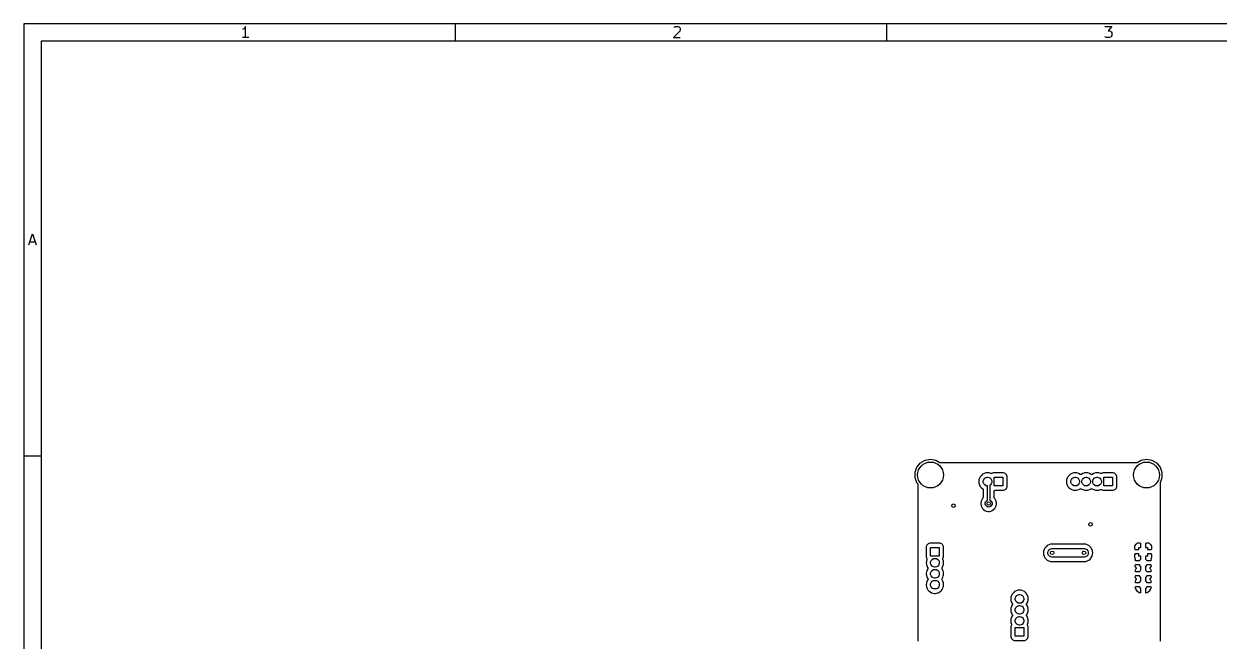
# Model space of a CAD drawing. Extents: x 10 to 287, y -200 to -10.
# Drawn here: x 10 to 148.5, y -81.5 to -10 of the extents above; entities that cross this region are included whole.
import ezdxf

# ---------------------------------------------------------------- set-up
doc = ezdxf.new("R2010")
doc.units = 0
doc.header["$MEASUREMENT"] = 0
doc.layers.add('BLACK', color=7, linetype='CONTINUOUS')

msp = doc.modelspace()

# ---------------------------------------------------------------- linework, layer by layer
at = {"layer": 'BLACK', "linetype": 'CONTINUOUS'}
for p, q in [((10, -10), (10, -200.007)), ((287.002, -10), (10, -10)), ((35.4464, -10.5976), (35.3226, -10.6595)), ((35.5702, -10.4738), (35.4464, -10.5976)), ((35.694, -10.2881), (35.5702, -10.4738)), ((35.694, -11.5881), (35.694, -10.2881)), ((60, -12), (60, -10)), ((86.0036, -10.8452), (85.2607, -11.5881)), ((85.3226, -10.4119), (85.3845, -10.35)), ((85.3845, -10.35), (85.5083, -10.2881)), ((85.5083, -10.2881), (85.8179, -10.2881)), ((85.8179, -10.2881), (85.9417, -10.35)), ((85.9417, -10.35), (86.0036, -10.4119)), ((86.0036, -10.4119), (86.0655, -10.5357)), ((86.0655, -10.6595), (86.0036, -10.8452)), ((86.0655, -10.5357), (86.0655, -10.6595)), ((110, -12), (110, -10)), ((135.261, -10.2881), (136.065, -10.2881)), ((136.065, -10.2881), (135.632, -10.7833)), ((135.632, -10.7833), (135.818, -10.7833)), ((135.818, -10.7833), (135.942, -10.8452)), ((135.942, -10.8452), (136.004, -10.9071)), ((136.004, -10.9071), (136.065, -11.031)), ((136.065, -11.031), (136.065, -11.3405)), ((12, -12), (12, -198.007)), ((285.002, -12), (12, -12)), ((36.0655, -11.5881), (35.3226, -11.5881)), ((85.2607, -11.5881), (86.0655, -11.5881)), ((135.323, -11.5262), (135.261, -11.4643)), ((135.446, -11.5881), (135.323, -11.5262)), ((135.818, -11.5881), (135.446, -11.5881)), ((135.942, -11.5262), (135.818, -11.5881)), ((136.004, -11.4643), (135.942, -11.5262)), ((136.065, -11.3405), (136.004, -11.4643)), ((10.5667, -35.5881), (11, -34.2881)), ((11, -34.2881), (11.4333, -35.5881)), ((10.6905, -35.2167), (11.3095, -35.2167)), ((10, -60), (12, -60)), ((113.479, -61.3161), (113.887, -60.8298)), ((113.887, -60.8298), (114.437, -60.5125)), ((114.437, -60.5125), (115.062, -60.4022)), ((115.062, -60.4022), (115.687, -60.5125)), ((115.687, -60.5125), (116.152, -60.781)), ((116.152, -60.781), (138.991, -60.781)), ((138.991, -60.781), (139.456, -60.5125)), ((139.456, -60.5125), (140.081, -60.4022)), ((140.081, -60.4022), (140.706, -60.5125)), ((140.706, -60.5125), (141.256, -60.8298)), ((141.256, -60.8298), (141.664, -61.3161)), ((113.262, -61.9126), (113.479, -61.3161)), ((113.262, -62.5474), (113.262, -61.9126)), ((120.95, -62.2758), (120.824, -62.4293)), ((121.103, -62.1498), (120.95, -62.2758)), ((121.278, -62.0562), (121.103, -62.1498)), ((121.468, -61.9986), (121.278, -62.0562)), ((121.616, -61.984), (121.468, -61.9986)), ((121.716, -61.984), (121.616, -61.984)), ((121.864, -61.9986), (121.716, -61.984)), ((122.054, -62.0562), (121.864, -61.9986)), ((122.054, -62.0563), (122.054, -62.0562)), ((122.071, -62.0619), (122.054, -62.0563)), ((122.087, -62.0686), (122.071, -62.0619)), ((122.092, -62.0687), (122.087, -62.0686)), ((122.096, -62.07), (122.092, -62.0687)), ((122.114, -62.0694), (122.096, -62.07)), ((122.132, -62.07), (122.114, -62.0694)), ((122.136, -62.0687), (122.132, -62.07)), ((122.14, -62.0686), (122.136, -62.0687)), ((122.156, -62.0619), (122.14, -62.0686)), ((122.173, -62.0563), (122.156, -62.0619)), ((122.241, -62.0204), (122.173, -62.0563)), ((122.336, -61.9914), (122.241, -62.0204)), ((122.442, -61.9809), (122.336, -61.9914)), ((123.43, -61.9809), (122.442, -61.9809)), ((123.536, -61.9913), (123.43, -61.9809)), ((123.631, -62.0204), (123.536, -61.9913)), ((123.72, -62.0676), (123.631, -62.0204)), ((123.797, -62.1311), (123.72, -62.0676)), ((123.86, -62.2084), (123.797, -62.1311)), ((123.908, -62.2967), (123.86, -62.2084)), ((123.937, -62.3924), (123.908, -62.2967)), ((131.11, -62.2758), (130.984, -62.4293)), ((131.263, -62.1498), (131.11, -62.2758)), ((131.438, -62.0562), (131.263, -62.1498)), ((131.628, -61.9986), (131.438, -62.0562)), ((131.776, -61.984), (131.628, -61.9986)), ((131.876, -61.984), (131.776, -61.984)), ((132.024, -61.9986), (131.876, -61.984)), ((132.214, -62.0562), (132.024, -61.9986)), ((132.4, -62.1557), (132.214, -62.0562)), ((132.407, -62.1579), (132.4, -62.1557)), ((132.416, -62.1637), (132.407, -62.1579)), ((132.418, -62.164), (132.416, -62.1637)), ((132.419, -62.1647), (132.418, -62.164)), ((132.434, -62.1672), (132.419, -62.1647)), ((132.436, -62.168), (132.434, -62.1672)), ((132.437, -62.168), (132.436, -62.168)), ((132.442, -62.1694), (132.437, -62.168)), ((132.446, -62.1693), (132.442, -62.1694)), ((132.46, -62.1718), (132.446, -62.1693)), ((132.461, -62.1716), (132.46, -62.1718)), ((132.462, -62.1718), (132.461, -62.1716)), ((132.476, -62.1693), (132.462, -62.1718)), ((132.48, -62.1694), (132.476, -62.1693)), ((132.485, -62.168), (132.48, -62.1694)), ((132.486, -62.168), (132.485, -62.168)), ((132.488, -62.1672), (132.486, -62.168)), ((132.503, -62.1647), (132.488, -62.1672)), ((132.504, -62.164), (132.503, -62.1647)), ((132.506, -62.1637), (132.504, -62.164)), ((132.515, -62.1579), (132.506, -62.1637)), ((132.522, -62.1557), (132.515, -62.1579)), ((132.708, -62.0562), (132.522, -62.1557)), ((132.898, -61.9986), (132.708, -62.0562)), ((133.046, -61.984), (132.898, -61.9986)), ((133.146, -61.984), (133.046, -61.984)), ((133.294, -61.9986), (133.146, -61.984)), ((133.484, -62.0562), (133.294, -61.9986)), ((133.67, -62.1557), (133.484, -62.0562)), ((133.677, -62.1579), (133.67, -62.1557)), ((133.686, -62.1637), (133.677, -62.1579)), ((133.688, -62.164), (133.686, -62.1637)), ((133.689, -62.1647), (133.688, -62.164)), ((133.704, -62.1672), (133.689, -62.1647)), ((133.706, -62.168), (133.704, -62.1672)), ((133.707, -62.168), (133.706, -62.168)), ((133.712, -62.1694), (133.707, -62.168)), ((133.716, -62.1693), (133.712, -62.1694)), ((133.73, -62.1718), (133.716, -62.1693)), ((133.731, -62.1716), (133.73, -62.1718)), ((133.732, -62.1718), (133.731, -62.1716)), ((133.746, -62.1693), (133.732, -62.1718)), ((133.75, -62.1694), (133.746, -62.1693)), ((133.755, -62.168), (133.75, -62.1694)), ((133.756, -62.168), (133.755, -62.168)), ((133.758, -62.1672), (133.756, -62.168)), ((133.773, -62.1647), (133.758, -62.1672)), ((133.774, -62.164), (133.773, -62.1647)), ((133.776, -62.1637), (133.774, -62.164)), ((133.785, -62.1579), (133.776, -62.1637)), ((133.792, -62.1557), (133.785, -62.1579)), ((133.978, -62.0562), (133.792, -62.1557)), ((134.168, -61.9986), (133.978, -62.0562)), ((134.316, -61.984), (134.168, -61.9986)), ((134.416, -61.984), (134.316, -61.984)), ((134.564, -61.9986), (134.416, -61.984)), ((134.754, -62.0562), (134.564, -61.9986)), ((134.754, -62.0563), (134.754, -62.0562)), ((134.771, -62.0619), (134.754, -62.0563)), ((134.787, -62.0686), (134.771, -62.0619)), ((134.792, -62.0687), (134.787, -62.0686)), ((134.796, -62.07), (134.792, -62.0687)), ((134.814, -62.0694), (134.796, -62.07)), ((134.832, -62.07), (134.814, -62.0694)), ((134.836, -62.0687), (134.832, -62.07)), ((134.84, -62.0686), (134.836, -62.0687)), ((134.856, -62.0619), (134.84, -62.0686)), ((134.873, -62.0563), (134.856, -62.0619)), ((134.941, -62.0204), (134.873, -62.0563)), ((135.036, -61.9914), (134.941, -62.0204)), ((135.142, -61.9809), (135.036, -61.9914)), ((136.13, -61.9809), (135.142, -61.9809)), ((136.236, -61.9913), (136.13, -61.9809)), ((136.331, -62.0204), (136.236, -61.9913)), ((136.42, -62.0676), (136.331, -62.0204)), ((136.497, -62.1311), (136.42, -62.0676)), ((136.56, -62.2084), (136.497, -62.1311)), ((136.608, -62.2967), (136.56, -62.2084)), ((136.637, -62.3924), (136.608, -62.2967)), ((141.664, -61.3161), (141.881, -61.9126)), ((141.881, -61.9126), (141.881, -62.5474)), ((113.479, -63.1439), (113.262, -62.5474)), ((113.613, -63.3035), (113.479, -63.1439)), ((113.613, -81.4148), (113.613, -63.3035)), ((120.673, -62.7944), (120.653, -62.992)), ((120.653, -62.992), (120.673, -63.1896)), ((120.73, -62.6044), (120.673, -62.7944)), ((120.673, -63.1896), (120.73, -63.3796)), ((120.824, -62.4293), (120.73, -62.6044)), ((120.73, -63.3796), (120.824, -63.5547)), ((120.824, -63.5547), (120.95, -63.7082)), ((120.95, -63.7082), (121.113, -63.8421)), ((121.166, -62.9038), (121.226, -62.7381)), ((121.166, -63.0802), (121.166, -62.9038)), ((121.226, -63.2459), (121.166, -63.0802)), ((121.226, -62.7381), (121.34, -62.6031)), ((121.34, -63.3809), (121.226, -63.2459)), ((121.34, -62.6031), (121.492, -62.5149)), ((121.492, -63.4691), (121.34, -63.3809)), ((121.492, -62.5149), (121.622, -62.492)), ((121.622, -63.492), (121.492, -63.4691)), ((121.622, -62.492), (121.71, -62.492)), ((121.668, -63.492), (121.622, -63.492)), ((121.668, -65.1479), (121.668, -63.492)), ((121.71, -62.492), (121.84, -62.5149)), ((121.84, -62.5149), (121.992, -62.6031)), ((121.992, -63.3809), (121.918, -63.4239)), ((121.918, -63.4239), (121.918, -65.1479)), ((121.992, -62.6031), (122.106, -62.7381)), ((122.106, -63.2459), (121.992, -63.3809)), ((122.106, -62.7381), (122.166, -62.9038)), ((122.166, -63.0802), (122.106, -63.2459)), ((122.166, -62.9038), (122.166, -63.0802)), ((122.436, -63.492), (122.436, -62.492)), ((122.436, -62.492), (123.436, -62.492)), ((123.436, -63.492), (122.436, -63.492)), ((123.436, -62.492), (123.436, -63.492)), ((123.86, -63.7756), (123.908, -63.6873)), ((123.908, -63.6873), (123.937, -63.5916)), ((123.947, -62.4982), (123.937, -62.3924)), ((123.937, -63.5916), (123.947, -63.4858)), ((123.947, -63.4858), (123.947, -62.4982)), ((130.833, -62.7944), (130.813, -62.992)), ((130.813, -62.992), (130.833, -63.1896)), ((130.89, -62.6044), (130.833, -62.7944)), ((130.833, -63.1896), (130.89, -63.3796)), ((130.984, -62.4293), (130.89, -62.6044)), ((130.89, -63.3796), (130.984, -63.5547)), ((130.984, -63.5547), (131.11, -63.7082)), ((131.11, -63.7082), (131.263, -63.8342)), ((131.326, -62.9038), (131.386, -62.7381)), ((131.326, -63.0802), (131.326, -62.9038)), ((131.386, -63.2459), (131.326, -63.0802)), ((131.386, -62.7381), (131.5, -62.6031)), ((131.5, -63.3809), (131.386, -63.2459)), ((131.5, -62.6031), (131.652, -62.5149)), ((131.652, -63.4691), (131.5, -63.3809)), ((131.652, -62.5149), (131.782, -62.492)), ((131.782, -63.492), (131.652, -63.4691)), ((131.782, -62.492), (131.87, -62.492)), ((131.87, -63.492), (131.782, -63.492)), ((131.87, -62.492), (132, -62.5149)), ((132, -63.4691), (131.87, -63.492)), ((132, -62.5149), (132.152, -62.6031)), ((132.152, -63.3809), (132, -63.4691)), ((132.152, -62.6031), (132.266, -62.7381)), ((132.266, -63.2459), (132.152, -63.3809)), ((132.266, -62.7381), (132.326, -62.9038)), ((132.326, -63.0802), (132.266, -63.2459)), ((132.326, -62.9038), (132.326, -63.0802)), ((132.596, -62.9038), (132.656, -62.7381)), ((132.596, -63.0802), (132.596, -62.9038)), ((132.656, -63.2459), (132.596, -63.0802)), ((132.656, -62.7381), (132.77, -62.6031)), ((132.77, -63.3809), (132.656, -63.2459)), ((132.77, -62.6031), (132.922, -62.5149)), ((132.922, -63.4691), (132.77, -63.3809)), ((132.922, -62.5149), (133.052, -62.492)), ((133.052, -63.492), (132.922, -63.4691)), ((133.052, -62.492), (133.14, -62.492)), ((133.14, -63.492), (133.052, -63.492)), ((133.14, -62.492), (133.27, -62.5149)), ((133.27, -63.4691), (133.14, -63.492)), ((133.27, -62.5149), (133.422, -62.6031)), ((133.422, -63.3809), (133.27, -63.4691)), ((133.422, -62.6031), (133.536, -62.7381)), ((133.536, -63.2459), (133.422, -63.3809)), ((133.536, -62.7381), (133.596, -62.9038)), ((133.596, -63.0802), (133.536, -63.2459)), ((133.596, -62.9038), (133.596, -63.0802)), ((133.866, -62.9038), (133.926, -62.7381)), ((133.866, -63.0802), (133.866, -62.9038)), ((133.926, -63.2459), (133.866, -63.0802)), ((133.926, -62.7381), (134.04, -62.6031)), ((134.04, -63.3809), (133.926, -63.2459)), ((134.04, -62.6031), (134.192, -62.5149)), ((134.192, -63.4691), (134.04, -63.3809)), ((134.192, -62.5149), (134.322, -62.492)), ((134.322, -63.492), (134.192, -63.4691)), ((134.322, -62.492), (134.41, -62.492)), ((134.41, -63.492), (134.322, -63.492)), ((134.41, -62.492), (134.54, -62.5149)), ((134.54, -63.4691), (134.41, -63.492)), ((134.54, -62.5149), (134.692, -62.6031)), ((134.692, -63.3809), (134.54, -63.4691)), ((134.692, -62.6031), (134.806, -62.7381)), ((134.806, -63.2459), (134.692, -63.3809)), ((134.806, -62.7381), (134.866, -62.9038)), ((134.866, -63.0802), (134.806, -63.2459)), ((134.866, -62.9038), (134.866, -63.0802)), ((135.136, -63.492), (135.136, -62.492)), ((135.136, -62.492), (136.136, -62.492)), ((136.136, -63.492), (135.136, -63.492)), ((136.136, -62.492), (136.136, -63.492)), ((136.56, -63.7756), (136.608, -63.6873)), ((136.608, -63.6873), (136.637, -63.5916)), ((136.647, -62.4982), (136.637, -62.3924)), ((136.637, -63.5916), (136.647, -63.4858)), ((136.647, -63.4858), (136.647, -62.4982)), ((141.657, -63.1521), (141.656, -81.4768)), ((141.664, -63.1439), (141.657, -63.1521)), ((141.881, -62.5474), (141.664, -63.1439)), ((121.088, -64.9532), (120.988, -65.1019)), ((121.123, -64.9181), (121.088, -64.9532)), ((121.113, -63.8421), (121.119, -63.849)), ((121.119, -63.849), (121.128, -63.8558)), ((121.126, -64.9135), (121.123, -64.9181)), ((121.13, -64.9099), (121.126, -64.9135)), ((121.128, -63.8558), (121.129, -63.8576)), ((121.129, -63.8576), (121.13, -63.859)), ((121.13, -63.859), (121.136, -63.8692)), ((121.139, -64.8955), (121.13, -64.9099)), ((121.136, -63.8692), (121.142, -63.8756)), ((121.148, -64.882), (121.139, -64.8955)), ((121.142, -63.8756), (121.144, -63.883)), ((121.144, -63.883), (121.151, -63.8932)), ((121.15, -64.8766), (121.148, -64.882)), ((121.152, -64.8717), (121.15, -64.8766)), ((121.151, -63.8932), (121.151, -63.8953)), ((121.151, -63.8953), (121.152, -63.8972)), ((121.152, -63.8972), (121.155, -63.9099)), ((121.155, -64.8554), (121.152, -64.8717)), ((121.155, -63.9099), (121.157, -63.9169)), ((121.16, -64.8394), (121.155, -64.8554)), ((121.157, -63.9169), (121.157, -63.9238)), ((121.157, -63.9238), (121.16, -63.9364)), ((121.16, -64.8283), (121.159, -64.8338)), ((121.159, -64.8338), (121.16, -64.8394)), ((121.16, -63.9364), (121.16, -63.9385)), ((121.16, -63.9385), (121.16, -63.9406)), ((121.16, -63.9406), (121.16, -64.8283)), ((122.426, -64.1301), (122.428, -64.1191)), ((122.426, -64.8283), (122.426, -64.1301)), ((122.427, -64.8338), (122.426, -64.8283)), ((122.426, -64.8394), (122.427, -64.8338)), ((122.431, -64.8554), (122.426, -64.8394)), ((122.428, -64.108), (122.432, -64.0976)), ((122.428, -64.1191), (122.428, -64.108)), ((122.434, -64.8717), (122.431, -64.8554)), ((122.432, -64.0976), (122.434, -64.0866)), ((122.434, -64.0866), (122.439, -64.077)), ((122.436, -64.8766), (122.434, -64.8717)), ((122.438, -64.882), (122.436, -64.8766)), ((122.447, -64.8956), (122.438, -64.882)), ((122.439, -64.077), (122.443, -64.0666)), ((122.443, -64.0666), (122.45, -64.0581)), ((122.456, -64.9099), (122.447, -64.8956)), ((122.45, -64.0581), (122.456, -64.0484)), ((122.456, -64.0484), (122.464, -64.0413)), ((122.46, -64.9135), (122.456, -64.9099)), ((122.463, -64.9181), (122.46, -64.9135)), ((122.498, -64.9532), (122.463, -64.9181)), ((122.464, -64.0413), (122.471, -64.0328)), ((122.471, -64.0328), (122.481, -64.0272)), ((122.481, -64.0272), (122.489, -64.0201)), ((122.489, -64.0201), (122.5, -64.0163)), ((122.598, -65.1019), (122.498, -64.9532)), ((122.5, -64.0163), (122.51, -64.0107)), ((122.51, -64.0107), (122.521, -64.0088)), ((122.521, -64.0088), (122.531, -64.005)), ((122.531, -64.005), (122.542, -64.005)), ((122.542, -64.005), (122.553, -64.0031)), ((122.553, -64.0031), (123.43, -64.0031)), ((123.43, -64.0031), (123.536, -63.9926)), ((123.536, -63.9926), (123.631, -63.9636)), ((123.631, -63.9636), (123.72, -63.9164)), ((123.72, -63.9164), (123.797, -63.8529)), ((123.797, -63.8529), (123.86, -63.7756)), ((131.263, -63.8342), (131.438, -63.9278)), ((131.438, -63.9278), (131.628, -63.9854)), ((131.628, -63.9854), (131.776, -64)), ((131.776, -64), (131.876, -64)), ((131.876, -64), (132.024, -63.9854)), ((132.024, -63.9854), (132.214, -63.9278)), ((132.214, -63.9278), (132.4, -63.8283)), ((132.4, -63.8283), (132.407, -63.8261)), ((132.407, -63.8261), (132.416, -63.8203)), ((132.416, -63.8203), (132.418, -63.82)), ((132.418, -63.82), (132.419, -63.8193)), ((132.419, -63.8193), (132.434, -63.8168)), ((132.434, -63.8168), (132.436, -63.816)), ((132.436, -63.816), (132.437, -63.816)), ((132.437, -63.816), (132.442, -63.8146)), ((132.442, -63.8146), (132.446, -63.8147)), ((132.446, -63.8147), (132.46, -63.8122)), ((132.46, -63.8122), (132.461, -63.8124)), ((132.461, -63.8124), (132.462, -63.8122)), ((132.462, -63.8122), (132.476, -63.8147)), ((132.476, -63.8147), (132.48, -63.8146)), ((132.48, -63.8146), (132.485, -63.816)), ((132.485, -63.816), (132.486, -63.816)), ((132.486, -63.816), (132.488, -63.8168)), ((132.488, -63.8168), (132.503, -63.8193)), ((132.503, -63.8193), (132.504, -63.82)), ((132.504, -63.82), (132.506, -63.8203)), ((132.506, -63.8203), (132.515, -63.8261)), ((132.515, -63.8261), (132.522, -63.8283)), ((132.522, -63.8283), (132.708, -63.9278)), ((132.708, -63.9278), (132.898, -63.9854)), ((132.898, -63.9854), (133.046, -64)), ((133.046, -64), (133.146, -64)), ((133.146, -64), (133.294, -63.9854)), ((133.294, -63.9854), (133.484, -63.9278)), ((133.484, -63.9278), (133.67, -63.8283)), ((133.67, -63.8283), (133.677, -63.8261)), ((133.677, -63.8261), (133.686, -63.8203)), ((133.686, -63.8203), (133.688, -63.82)), ((133.688, -63.82), (133.689, -63.8193)), ((133.689, -63.8193), (133.704, -63.8168)), ((133.704, -63.8168), (133.706, -63.816)), ((133.706, -63.816), (133.707, -63.816)), ((133.707, -63.816), (133.712, -63.8146)), ((133.712, -63.8146), (133.716, -63.8147)), ((133.716, -63.8147), (133.73, -63.8122)), ((133.73, -63.8122), (133.731, -63.8124)), ((133.731, -63.8124), (133.732, -63.8122)), ((133.732, -63.8122), (133.746, -63.8147)), ((133.746, -63.8147), (133.75, -63.8146)), ((133.75, -63.8146), (133.755, -63.816)), ((133.755, -63.816), (133.756, -63.816)), ((133.756, -63.816), (133.758, -63.8168)), ((133.758, -63.8168), (133.773, -63.8193)), ((133.773, -63.8193), (133.774, -63.82)), ((133.774, -63.82), (133.776, -63.8203)), ((133.776, -63.8203), (133.785, -63.8261)), ((133.785, -63.8261), (133.792, -63.8283)), ((133.792, -63.8283), (133.978, -63.9278)), ((133.978, -63.9278), (134.168, -63.9854)), ((134.168, -63.9854), (134.316, -64)), ((134.316, -64), (134.416, -64)), ((134.416, -64), (134.564, -63.9854)), ((134.564, -63.9854), (134.754, -63.9278)), ((134.754, -63.9277), (134.771, -63.9221)), ((134.754, -63.9278), (134.754, -63.9277)), ((134.771, -63.9221), (134.787, -63.9154)), ((134.787, -63.9154), (134.792, -63.9153)), ((134.792, -63.9153), (134.796, -63.914)), ((134.796, -63.914), (134.814, -63.9146)), ((134.814, -63.9146), (134.832, -63.914)), ((134.832, -63.914), (134.836, -63.9153)), ((134.836, -63.9153), (134.84, -63.9154)), ((134.84, -63.9154), (134.856, -63.9221)), ((134.856, -63.9221), (134.873, -63.9277)), ((134.873, -63.9277), (134.941, -63.9636)), ((134.941, -63.9636), (135.036, -63.9926)), ((135.036, -63.9926), (135.142, -64.0031)), ((135.142, -64.0031), (136.13, -64.0031)), ((136.13, -64.0031), (136.236, -63.9926)), ((136.236, -63.9926), (136.331, -63.9636)), ((136.331, -63.9636), (136.42, -63.9164)), ((136.42, -63.9164), (136.497, -63.8529)), ((136.497, -63.8529), (136.56, -63.7756)), ((120.92, -65.2671), (120.885, -65.4426)), ((120.885, -65.4426), (120.885, -65.6214)), ((120.885, -65.6214), (120.92, -65.7969)), ((120.988, -65.1019), (120.92, -65.2671)), ((120.92, -65.7969), (120.988, -65.9621)), ((120.988, -65.9621), (121.088, -66.1108)), ((121.088, -66.1108), (121.214, -66.2373)), ((121.214, -66.2373), (121.363, -66.3367)), ((121.363, -66.3367), (121.528, -66.4051)), ((121.393, -65.4615), (121.441, -65.3289)), ((121.393, -65.6025), (121.393, -65.4615)), ((121.441, -65.7351), (121.393, -65.6025)), ((121.441, -65.3289), (121.532, -65.2209)), ((121.532, -65.8431), (121.441, -65.7351)), ((121.528, -66.4051), (121.704, -66.44)), ((121.532, -65.2209), (121.654, -65.1503)), ((121.654, -65.9137), (121.532, -65.8431)), ((121.654, -65.1503), (121.668, -65.1479)), ((121.793, -65.9382), (121.654, -65.9137)), ((121.704, -66.44), (121.882, -66.44)), ((121.932, -65.9137), (121.793, -65.9382)), ((121.882, -66.44), (122.058, -66.4051)), ((121.918, -65.1479), (121.932, -65.1503)), ((121.932, -65.1503), (122.054, -65.2209)), ((122.054, -65.8431), (121.932, -65.9137)), ((122.054, -65.2209), (122.145, -65.3289)), ((122.145, -65.7351), (122.054, -65.8431)), ((122.058, -66.4051), (122.223, -66.3367)), ((122.145, -65.3289), (122.193, -65.4615)), ((122.193, -65.6025), (122.145, -65.7351)), ((122.193, -65.4615), (122.193, -65.6025)), ((122.223, -66.3367), (122.372, -66.2373)), ((122.372, -66.2373), (122.498, -66.1108)), ((122.498, -66.1108), (122.598, -65.9621)), ((122.666, -65.2671), (122.598, -65.1019)), ((122.598, -65.9621), (122.666, -65.7969)), ((122.701, -65.4426), (122.666, -65.2671)), ((122.666, -65.7969), (122.701, -65.6214)), ((122.701, -65.6214), (122.701, -65.4426)), ((114.569, -70.5204), (114.559, -70.6262)), ((114.559, -70.6262), (114.559, -71.6138)), ((114.598, -70.4247), (114.569, -70.5204)), ((114.646, -70.3364), (114.598, -70.4247)), ((114.709, -70.2591), (114.646, -70.3364)), ((114.786, -70.1956), (114.709, -70.2591)), ((114.875, -70.1484), (114.786, -70.1956)), ((114.97, -70.1194), (114.875, -70.1484)), ((115.076, -70.1089), (114.97, -70.1194)), ((115.07, -71.62), (115.07, -70.62)), ((115.07, -70.62), (116.07, -70.62)), ((116.064, -70.1089), (115.076, -70.1089)), ((116.17, -70.1193), (116.064, -70.1089)), ((116.07, -70.62), (116.07, -71.62)), ((116.265, -70.1484), (116.17, -70.1193)), ((116.354, -70.1956), (116.265, -70.1484)), ((116.431, -70.2591), (116.354, -70.1956)), ((116.494, -70.3364), (116.431, -70.2591)), ((116.542, -70.4247), (116.494, -70.3364)), ((116.571, -70.5204), (116.542, -70.4247)), ((116.581, -70.6262), (116.571, -70.5204)), ((116.581, -71.6138), (116.581, -70.6262)), ((128.443, -70.5308), (128.317, -70.6843)), ((128.596, -70.4048), (128.443, -70.5308)), ((128.771, -70.3112), (128.596, -70.4048)), ((128.961, -70.2536), (128.771, -70.3112)), ((129.109, -70.239), (128.961, -70.2536)), ((132.892, -70.239), (129.109, -70.239)), ((133.04, -70.2536), (132.892, -70.239)), ((133.23, -70.3112), (133.04, -70.2536)), ((133.405, -70.4048), (133.23, -70.3112)), ((133.558, -70.5308), (133.405, -70.4048)), ((133.646, -70.638), (133.558, -70.5308)), ((138.712, -70.4718), (138.692, -70.57)), ((138.692, -70.57), (138.692, -70.7816)), ((138.75, -70.3794), (138.712, -70.4718)), ((138.805, -70.2962), (138.75, -70.3794)), ((138.876, -70.2254), (138.805, -70.2962)), ((138.959, -70.1698), (138.876, -70.2254)), ((139.052, -70.1315), (138.959, -70.1698)), ((139.15, -70.112), (139.052, -70.1315)), ((139.362, -70.112), (139.15, -70.112)), ((139.2, -70.866), (139.2, -70.62)), ((139.2, -70.62), (139.446, -70.62)), ((139.446, -70.1964), (139.362, -70.112)), ((139.446, -70.62), (139.446, -70.1964)), ((140.038, -70.112), (139.954, -70.1964)), ((139.954, -70.1964), (139.954, -70.62)), ((139.954, -70.62), (140.2, -70.62)), ((140.25, -70.112), (140.038, -70.112)), ((140.2, -70.62), (140.2, -70.866)), ((140.348, -70.1315), (140.25, -70.112)), ((140.441, -70.1698), (140.348, -70.1315)), ((140.524, -70.2254), (140.441, -70.1698)), ((140.595, -70.2962), (140.524, -70.2254)), ((140.65, -70.3794), (140.595, -70.2962)), ((140.688, -70.4718), (140.65, -70.3794)), ((140.708, -70.57), (140.688, -70.4718)), ((140.708, -70.7816), (140.708, -70.57)), ((114.559, -71.6138), (114.569, -71.7196)), ((114.569, -71.7196), (114.598, -71.8153)), ((114.634, -72.0024), (114.577, -72.1924)), ((114.598, -71.8153), (114.634, -71.8825)), ((114.634, -71.8825), (114.64, -71.8996)), ((114.64, -71.9852), (114.634, -72.0023)), ((114.634, -72.0023), (114.634, -72.0024)), ((114.64, -71.8996), (114.647, -71.9162)), ((114.647, -71.9685), (114.64, -71.9852)), ((114.647, -71.9162), (114.647, -71.9204)), ((114.647, -71.9204), (114.648, -71.9244)), ((114.648, -71.9244), (114.647, -71.9424)), ((114.647, -71.9424), (114.648, -71.9603)), ((114.648, -71.9603), (114.647, -71.9643)), ((114.647, -71.9643), (114.647, -71.9685)), ((116.07, -71.62), (115.07, -71.62)), ((115.13, -72.1361), (115.244, -72.0011)), ((115.244, -72.0011), (115.396, -71.9129)), ((115.396, -71.9129), (115.526, -71.89)), ((115.526, -71.89), (115.614, -71.89)), ((115.614, -71.89), (115.744, -71.9129)), ((115.744, -71.9129), (115.896, -72.0011)), ((115.896, -72.0011), (116.01, -72.1361)), ((116.492, -71.9244), (116.493, -71.9204)), ((116.493, -71.9424), (116.492, -71.9244)), ((116.492, -71.9603), (116.493, -71.9424)), ((116.493, -71.9643), (116.492, -71.9603)), ((116.493, -71.9162), (116.5, -71.8996)), ((116.493, -71.9204), (116.493, -71.9162)), ((116.493, -71.9685), (116.493, -71.9643)), ((116.5, -71.9852), (116.493, -71.9685)), ((116.5, -71.8996), (116.506, -71.8825)), ((116.506, -72.0022), (116.5, -71.9852)), ((116.506, -71.8825), (116.542, -71.8153)), ((116.506, -72.0024), (116.506, -72.0022)), ((116.563, -72.1924), (116.506, -72.0024)), ((116.542, -71.8153), (116.571, -71.7196)), ((116.571, -71.7196), (116.581, -71.6138)), ((128.166, -71.0494), (128.146, -71.247)), ((128.146, -71.247), (128.166, -71.4446)), ((128.223, -70.8594), (128.166, -71.0494)), ((128.166, -71.4446), (128.223, -71.6346)), ((128.317, -70.6843), (128.223, -70.8594)), ((128.223, -71.6346), (128.317, -71.8097)), ((128.317, -71.8097), (128.443, -71.9632)), ((128.443, -71.9632), (128.596, -72.0892)), ((128.659, -71.1588), (128.719, -70.9931)), ((128.659, -71.3352), (128.659, -71.1588)), ((128.719, -71.5009), (128.659, -71.3352)), ((128.719, -70.9931), (128.833, -70.8581)), ((128.833, -71.6359), (128.719, -71.5009)), ((128.833, -70.8581), (128.985, -70.7699)), ((128.985, -71.7241), (128.833, -71.6359)), ((128.985, -70.7699), (129.115, -70.747)), ((129.115, -71.747), (128.985, -71.7241)), ((129.115, -70.747), (132.886, -70.747)), ((132.886, -71.747), (129.115, -71.747)), ((132.886, -70.747), (133.016, -70.7699)), ((133.016, -71.7241), (132.886, -71.747)), ((133.016, -70.7699), (133.168, -70.8581)), ((133.168, -71.6359), (133.016, -71.7241)), ((133.168, -70.8581), (133.282, -70.9931)), ((133.282, -71.5009), (133.168, -71.6359)), ((133.282, -70.9931), (133.342, -71.1588)), ((133.342, -71.3352), (133.282, -71.5009)), ((133.342, -71.1588), (133.342, -71.3352)), ((133.405, -72.0892), (133.558, -71.9632)), ((133.558, -71.9632), (133.684, -71.8097)), ((133.684, -70.6843), (133.646, -70.638)), ((133.646, -70.638), (133.646, -70.638)), ((133.778, -70.8594), (133.684, -70.6843)), ((133.684, -71.8097), (133.778, -71.6346)), ((133.835, -71.0494), (133.778, -70.8594)), ((133.778, -71.6346), (133.835, -71.4446)), ((133.855, -71.247), (133.835, -71.0494)), ((133.835, -71.4446), (133.84, -71.3933)), ((133.84, -71.3933), (133.855, -71.247)), ((133.84, -71.3933), (133.84, -71.3933)), ((138.692, -70.7816), (138.776, -70.866)), ((138.776, -71.374), (138.692, -71.4584)), ((138.692, -71.4584), (138.692, -71.67)), ((138.692, -71.67), (138.712, -71.7682)), ((138.712, -71.7682), (138.75, -71.8606)), ((138.774, -72.004), (138.747, -72.0663)), ((138.75, -71.8606), (138.764, -71.8819)), ((138.764, -71.8819), (138.772, -71.8998)), ((138.772, -71.8998), (138.78, -71.9173)), ((138.779, -71.985), (138.774, -72.004)), ((138.776, -70.866), (139.2, -70.866)), ((139.2, -71.374), (138.776, -71.374)), ((138.785, -71.9662), (138.779, -71.985)), ((138.78, -71.9173), (138.781, -71.9199)), ((138.781, -71.9199), (138.782, -71.9222)), ((138.782, -71.9222), (138.783, -71.9417)), ((138.783, -71.9417), (138.785, -71.9612)), ((138.785, -71.9612), (138.784, -71.9637)), ((138.784, -71.9637), (138.785, -71.9662)), ((139.2, -71.62), (139.2, -71.374)), ((139.446, -71.62), (139.2, -71.62)), ((139.26, -72.136), (139.374, -72.0011)), ((139.374, -72.0011), (139.446, -71.9593)), ((139.446, -71.9593), (139.446, -71.62)), ((140.2, -71.62), (139.954, -71.62)), ((139.954, -71.62), (139.954, -71.9593)), ((139.954, -71.9593), (140.026, -72.0011)), ((140.026, -72.0011), (140.14, -72.136)), ((140.2, -70.866), (140.624, -70.866)), ((140.2, -71.374), (140.2, -71.62)), ((140.624, -71.374), (140.2, -71.374)), ((140.615, -71.9612), (140.617, -71.9417)), ((140.616, -71.9637), (140.615, -71.9612)), ((140.615, -71.9662), (140.616, -71.9637)), ((140.621, -71.985), (140.615, -71.9662)), ((140.617, -71.9417), (140.618, -71.9222)), ((140.618, -71.9222), (140.619, -71.9199)), ((140.619, -71.9199), (140.62, -71.9173)), ((140.62, -71.9173), (140.628, -71.8998)), ((140.626, -72.004), (140.621, -71.985)), ((140.624, -70.866), (140.708, -70.7816)), ((140.708, -71.4584), (140.624, -71.374)), ((140.653, -72.0663), (140.626, -72.004)), ((140.628, -71.8998), (140.636, -71.8819)), ((140.636, -71.8819), (140.65, -71.8606)), ((140.65, -71.8606), (140.688, -71.7682)), ((140.688, -71.7682), (140.708, -71.67)), ((140.708, -71.67), (140.708, -71.4584)), ((114.577, -72.1924), (114.557, -72.39)), ((114.557, -72.39), (114.577, -72.5876)), ((114.577, -72.5876), (114.634, -72.7776)), ((114.634, -73.2724), (114.577, -73.4624)), ((114.634, -72.7776), (114.734, -72.9638)), ((114.734, -73.0862), (114.634, -73.2724)), ((114.734, -72.9638), (114.736, -72.9705)), ((114.736, -73.0795), (114.734, -73.0862)), ((114.736, -72.9705), (114.742, -72.9803)), ((114.742, -73.0697), (114.736, -73.0795)), ((114.742, -72.9803), (114.742, -72.9816)), ((114.742, -72.9816), (114.743, -72.9829)), ((114.743, -73.0671), (114.742, -73.0684)), ((114.742, -73.0684), (114.742, -73.0697)), ((114.743, -72.9829), (114.745, -72.9982)), ((114.745, -73.0518), (114.743, -73.0671)), ((114.745, -72.9982), (114.746, -73.0002)), ((114.746, -73.0498), (114.745, -73.0518)), ((114.746, -73.0002), (114.746, -73.0014)), ((114.746, -73.0014), (114.747, -73.0057)), ((114.747, -73.0443), (114.746, -73.0486)), ((114.746, -73.0486), (114.746, -73.0498)), ((114.747, -73.0057), (114.747, -73.0101)), ((114.747, -73.0101), (114.75, -73.0236)), ((114.75, -73.0264), (114.747, -73.0399)), ((114.747, -73.0399), (114.747, -73.0443)), ((114.75, -73.0236), (114.75, -73.025)), ((114.75, -73.025), (114.75, -73.0264)), ((115.07, -72.3018), (115.13, -72.1361)), ((115.07, -72.4782), (115.07, -72.3018)), ((115.13, -72.6439), (115.07, -72.4782)), ((115.244, -72.7789), (115.13, -72.6439)), ((115.13, -73.4061), (115.244, -73.2711)), ((115.396, -72.8671), (115.244, -72.7789)), ((115.244, -73.2711), (115.396, -73.1829)), ((115.526, -72.89), (115.396, -72.8671)), ((115.396, -73.1829), (115.526, -73.16)), ((115.614, -72.89), (115.526, -72.89)), ((115.526, -73.16), (115.614, -73.16)), ((115.744, -72.8671), (115.614, -72.89)), ((115.614, -73.16), (115.744, -73.1829)), ((115.896, -72.7789), (115.744, -72.8671)), ((115.744, -73.1829), (115.896, -73.2711)), ((116.01, -72.6439), (115.896, -72.7789)), ((115.896, -73.2711), (116.01, -73.4061)), ((116.01, -72.1361), (116.07, -72.3018)), ((116.07, -72.4782), (116.01, -72.6439)), ((116.07, -72.3018), (116.07, -72.4782)), ((116.39, -73.0236), (116.393, -73.0101)), ((116.39, -73.025), (116.39, -73.0236)), ((116.39, -73.0264), (116.39, -73.025)), ((116.393, -73.0399), (116.39, -73.0264)), ((116.393, -73.0057), (116.394, -73.0014)), ((116.393, -73.0101), (116.393, -73.0057)), ((116.393, -73.0443), (116.393, -73.0399)), ((116.394, -73.0486), (116.393, -73.0443)), ((116.394, -73.0002), (116.395, -72.9982)), ((116.394, -73.0014), (116.394, -73.0002)), ((116.394, -73.0498), (116.394, -73.0486)), ((116.395, -73.0518), (116.394, -73.0498)), ((116.395, -72.9982), (116.397, -72.9829)), ((116.397, -73.0671), (116.395, -73.0518)), ((116.397, -72.9829), (116.398, -72.9816)), ((116.398, -73.0684), (116.397, -73.0671)), ((116.398, -72.9803), (116.404, -72.9705)), ((116.398, -72.9816), (116.398, -72.9803)), ((116.398, -73.0697), (116.398, -73.0684)), ((116.404, -73.0795), (116.398, -73.0697)), ((116.404, -72.9705), (116.406, -72.9638)), ((116.406, -73.0862), (116.404, -73.0795)), ((116.406, -72.9638), (116.506, -72.7776)), ((116.506, -73.2724), (116.406, -73.0862)), ((116.506, -72.7776), (116.543, -72.655)), ((116.563, -73.4624), (116.506, -73.2724)), ((116.543, -72.655), (116.563, -72.5876)), ((116.543, -72.655), (116.543, -72.655)), ((116.583, -72.39), (116.563, -72.1924)), ((116.563, -72.5876), (116.583, -72.39)), ((128.596, -72.0892), (128.771, -72.1828)), ((128.771, -72.1828), (128.961, -72.2404)), ((128.961, -72.2404), (129.109, -72.255)), ((129.109, -72.255), (132.892, -72.255)), ((132.892, -72.255), (133.04, -72.2404)), ((133.04, -72.2404), (133.23, -72.1828)), ((133.23, -72.1828), (133.405, -72.0892)), ((138.747, -72.0663), (138.797, -72.136)), ((138.797, -72.644), (138.747, -72.7137)), ((138.747, -72.7137), (138.824, -72.8872)), ((138.824, -73.1628), (138.747, -73.3363)), ((138.747, -73.3363), (138.797, -73.406)), ((138.797, -72.136), (139.26, -72.136)), ((139.26, -72.644), (138.797, -72.644)), ((138.824, -72.8872), (138.869, -72.9518)), ((138.869, -73.0982), (138.824, -73.1628)), ((138.869, -72.9518), (138.874, -72.9622)), ((138.874, -73.0878), (138.869, -73.0982)), ((138.874, -72.9622), (138.881, -72.9717)), ((138.881, -73.0783), (138.874, -73.0878)), ((138.881, -72.9717), (138.884, -72.982)), ((138.884, -73.068), (138.881, -73.0783)), ((138.884, -72.982), (138.888, -72.9917)), ((138.888, -73.0583), (138.884, -73.068)), ((138.888, -72.9917), (138.889, -73.0032)), ((138.889, -73.0468), (138.888, -73.0583)), ((138.889, -73.0032), (138.892, -73.0144)), ((138.892, -73.0356), (138.889, -73.0468)), ((138.892, -73.0144), (138.891, -73.025)), ((138.891, -73.025), (138.892, -73.0356)), ((139.374, -72.7789), (139.26, -72.644)), ((139.26, -73.406), (139.374, -73.2711)), ((139.446, -72.8207), (139.374, -72.7789)), ((139.374, -73.2711), (139.446, -73.2293)), ((139.446, -73.2293), (139.446, -72.8207)), ((140.026, -72.7789), (139.954, -72.8207)), ((139.954, -72.8207), (139.954, -73.2293)), ((139.954, -73.2293), (140.026, -73.2711)), ((140.14, -72.644), (140.026, -72.7789)), ((140.026, -73.2711), (140.14, -73.406)), ((140.14, -72.136), (140.603, -72.136)), ((140.603, -72.644), (140.14, -72.644)), ((140.508, -73.0144), (140.511, -73.0032)), ((140.509, -73.025), (140.508, -73.0144)), ((140.508, -73.0356), (140.509, -73.025)), ((140.511, -73.0468), (140.508, -73.0356)), ((140.511, -73.0032), (140.512, -72.9917)), ((140.512, -73.0583), (140.511, -73.0468)), ((140.512, -72.9917), (140.516, -72.982)), ((140.516, -73.068), (140.512, -73.0583)), ((140.516, -72.982), (140.519, -72.9717)), ((140.519, -73.0783), (140.516, -73.068)), ((140.519, -72.9717), (140.526, -72.9622)), ((140.526, -73.0878), (140.519, -73.0783)), ((140.526, -72.9622), (140.531, -72.9518)), ((140.531, -73.0982), (140.526, -73.0878)), ((140.531, -72.9518), (140.576, -72.8872)), ((140.576, -73.1628), (140.531, -73.0982)), ((140.576, -72.8872), (140.653, -72.7137)), ((140.653, -73.3363), (140.576, -73.1628)), ((140.603, -72.136), (140.653, -72.0663)), ((140.653, -72.7137), (140.603, -72.644)), ((140.603, -73.406), (140.653, -73.3363)), ((114.577, -73.4624), (114.557, -73.66)), ((114.557, -73.66), (114.577, -73.8576)), ((114.577, -74.7324), (114.557, -74.93)), ((114.577, -73.8576), (114.634, -74.0476)), ((114.634, -74.5424), (114.577, -74.7324)), ((114.634, -74.0476), (114.734, -74.2338)), ((114.734, -74.3562), (114.634, -74.5424)), ((114.734, -74.2338), (114.736, -74.2405)), ((114.736, -74.3495), (114.734, -74.3562)), ((114.736, -74.2405), (114.742, -74.2503)), ((114.742, -74.3397), (114.736, -74.3495)), ((114.742, -74.2503), (114.742, -74.2516)), ((114.742, -74.2516), (114.743, -74.2529)), ((114.743, -74.3371), (114.742, -74.3384)), ((114.742, -74.3384), (114.742, -74.3397)), ((114.743, -74.2529), (114.745, -74.2682)), ((114.745, -74.3218), (114.743, -74.3371)), ((114.745, -74.2682), (114.746, -74.2702)), ((114.746, -74.3198), (114.745, -74.3218)), ((114.746, -74.2702), (114.746, -74.2714)), ((114.746, -74.2714), (114.747, -74.2757)), ((114.747, -74.3143), (114.746, -74.3186)), ((114.746, -74.3186), (114.746, -74.3198)), ((114.747, -74.2757), (114.747, -74.2801)), ((114.747, -74.2801), (114.75, -74.2936)), ((114.75, -74.2964), (114.747, -74.3099)), ((114.747, -74.3099), (114.747, -74.3143)), ((114.75, -74.2936), (114.75, -74.295)), ((114.75, -74.295), (114.75, -74.2964)), ((115.07, -73.5718), (115.13, -73.4061)), ((115.07, -73.7482), (115.07, -73.5718)), ((115.13, -73.9139), (115.07, -73.7482)), ((115.07, -74.8418), (115.13, -74.6761)), ((115.244, -74.0489), (115.13, -73.9139)), ((115.13, -74.6761), (115.244, -74.5411)), ((115.396, -74.1371), (115.244, -74.0489)), ((115.244, -74.5411), (115.396, -74.4529)), ((115.526, -74.16), (115.396, -74.1371)), ((115.396, -74.4529), (115.526, -74.43)), ((115.614, -74.16), (115.526, -74.16)), ((115.526, -74.43), (115.614, -74.43)), ((115.744, -74.1371), (115.614, -74.16)), ((115.614, -74.43), (115.744, -74.4529)), ((115.896, -74.0489), (115.744, -74.1371)), ((115.744, -74.4529), (115.896, -74.5411)), ((116.01, -73.9139), (115.896, -74.0489)), ((115.896, -74.5411), (116.01, -74.6761)), ((116.01, -73.4061), (116.07, -73.5718)), ((116.07, -73.7482), (116.01, -73.9139)), ((116.01, -74.6761), (116.07, -74.8418)), ((116.07, -73.5718), (116.07, -73.7482)), ((116.39, -74.2936), (116.393, -74.2801)), ((116.39, -74.295), (116.39, -74.2936)), ((116.39, -74.2964), (116.39, -74.295)), ((116.393, -74.3099), (116.39, -74.2964)), ((116.393, -74.2757), (116.394, -74.2714)), ((116.393, -74.2801), (116.393, -74.2757)), ((116.393, -74.3143), (116.393, -74.3099)), ((116.394, -74.3186), (116.393, -74.3143)), ((116.394, -74.2702), (116.395, -74.2682)), ((116.394, -74.2714), (116.394, -74.2702)), ((116.394, -74.3198), (116.394, -74.3186)), ((116.395, -74.3218), (116.394, -74.3198)), ((116.395, -74.2682), (116.397, -74.2529)), ((116.397, -74.3371), (116.395, -74.3218)), ((116.397, -74.2529), (116.398, -74.2516)), ((116.398, -74.3384), (116.397, -74.3371)), ((116.398, -74.2503), (116.404, -74.2405)), ((116.398, -74.2516), (116.398, -74.2503)), ((116.398, -74.3397), (116.398, -74.3384)), ((116.404, -74.3495), (116.398, -74.3397)), ((116.404, -74.2405), (116.406, -74.2338)), ((116.406, -74.3562), (116.404, -74.3495)), ((116.406, -74.2338), (116.506, -74.0476)), ((116.506, -74.5424), (116.406, -74.3562)), ((116.506, -74.0476), (116.543, -73.925)), ((116.563, -74.7324), (116.506, -74.5424)), ((116.543, -73.925), (116.563, -73.8576)), ((116.543, -73.925), (116.543, -73.925)), ((116.583, -73.66), (116.563, -73.4624)), ((116.563, -73.8576), (116.583, -73.66)), ((116.583, -74.93), (116.563, -74.7324)), ((138.797, -73.914), (138.747, -73.9837)), ((138.747, -73.9837), (138.824, -74.1572)), ((138.824, -74.4328), (138.747, -74.6063)), ((138.747, -74.6063), (138.797, -74.676)), ((138.797, -73.406), (139.26, -73.406)), ((139.26, -73.914), (138.797, -73.914)), ((138.797, -74.676), (139.26, -74.676)), ((138.824, -74.1572), (138.869, -74.2218)), ((138.869, -74.3682), (138.824, -74.4328)), ((138.869, -74.2218), (138.874, -74.2322)), ((138.874, -74.3578), (138.869, -74.3682)), ((138.874, -74.2322), (138.881, -74.2417)), ((138.881, -74.3483), (138.874, -74.3578)), ((138.881, -74.2417), (138.884, -74.252)), ((138.884, -74.338), (138.881, -74.3483)), ((138.884, -74.252), (138.888, -74.2617)), ((138.888, -74.3283), (138.884, -74.338)), ((138.888, -74.2617), (138.889, -74.2732)), ((138.889, -74.3168), (138.888, -74.3283)), ((138.889, -74.2732), (138.892, -74.2844)), ((138.892, -74.3056), (138.889, -74.3168)), ((138.892, -74.2844), (138.891, -74.295)), ((138.891, -74.295), (138.892, -74.3056)), ((139.374, -74.0489), (139.26, -73.914)), ((139.26, -74.676), (139.374, -74.5411)), ((139.446, -74.0907), (139.374, -74.0489)), ((139.374, -74.5411), (139.446, -74.4993)), ((139.446, -74.4993), (139.446, -74.0907)), ((140.026, -74.0489), (139.954, -74.0907)), ((139.954, -74.0907), (139.954, -74.4993)), ((139.954, -74.4993), (140.026, -74.5411)), ((140.14, -73.914), (140.026, -74.0489)), ((140.026, -74.5411), (140.14, -74.676)), ((140.14, -73.406), (140.603, -73.406)), ((140.603, -73.914), (140.14, -73.914)), ((140.14, -74.676), (140.603, -74.676)), ((140.508, -74.2844), (140.511, -74.2732)), ((140.509, -74.295), (140.508, -74.2844)), ((140.508, -74.3056), (140.509, -74.295)), ((140.511, -74.3168), (140.508, -74.3056)), ((140.511, -74.2732), (140.512, -74.2617)), ((140.512, -74.3283), (140.511, -74.3168)), ((140.512, -74.2617), (140.516, -74.252)), ((140.516, -74.338), (140.512, -74.3283)), ((140.516, -74.252), (140.519, -74.2417)), ((140.519, -74.3483), (140.516, -74.338)), ((140.519, -74.2417), (140.526, -74.2322)), ((140.526, -74.3578), (140.519, -74.3483)), ((140.526, -74.2322), (140.531, -74.2218)), ((140.531, -74.3682), (140.526, -74.3578)), ((140.531, -74.2218), (140.576, -74.1572)), ((140.576, -74.4328), (140.531, -74.3682)), ((140.576, -74.1572), (140.653, -73.9837)), ((140.653, -74.6063), (140.576, -74.4328)), ((140.653, -73.9837), (140.603, -73.914)), ((140.603, -74.676), (140.653, -74.6063)), ((114.557, -74.93), (114.577, -75.1276)), ((114.577, -75.1276), (114.634, -75.3176)), ((114.634, -75.3176), (114.728, -75.4927)), ((114.728, -75.4927), (114.854, -75.6462)), ((114.854, -75.6462), (115.007, -75.7722)), ((115.007, -75.7722), (115.182, -75.8658)), ((115.07, -75.0182), (115.07, -74.8418)), ((115.13, -75.1839), (115.07, -75.0182)), ((115.244, -75.3189), (115.13, -75.1839)), ((115.182, -75.8658), (115.372, -75.9234)), ((115.396, -75.4071), (115.244, -75.3189)), ((115.372, -75.9234), (115.52, -75.938)), ((115.526, -75.43), (115.396, -75.4071)), ((115.52, -75.938), (115.62, -75.938)), ((115.614, -75.43), (115.526, -75.43)), ((115.744, -75.4071), (115.614, -75.43)), ((115.62, -75.938), (115.768, -75.9234)), ((115.896, -75.3189), (115.744, -75.4071)), ((115.768, -75.9234), (115.958, -75.8658)), ((116.01, -75.1839), (115.896, -75.3189)), ((115.958, -75.8658), (116.133, -75.7722)), ((116.07, -75.0182), (116.01, -75.1839)), ((116.07, -74.8418), (116.07, -75.0182)), ((116.133, -75.7722), (116.286, -75.6462)), ((116.286, -75.6462), (116.412, -75.4927)), ((116.412, -75.4927), (116.506, -75.3176)), ((116.506, -75.3176), (116.543, -75.195)), ((116.543, -75.195), (116.563, -75.1276)), ((116.543, -75.195), (116.543, -75.195)), ((116.563, -75.1276), (116.583, -74.93)), ((124.531, -76.0124), (124.437, -76.1875)), ((124.657, -75.8589), (124.531, -76.0124)), ((124.81, -75.7329), (124.657, -75.8589)), ((124.986, -75.6393), (124.81, -75.7329)), ((125.176, -75.5817), (124.986, -75.6393)), ((125.047, -76.1862), (125.2, -76.098)), ((125.324, -75.5671), (125.176, -75.5817)), ((125.2, -76.098), (125.329, -76.0751)), ((125.423, -75.5671), (125.324, -75.5671)), ((125.329, -76.0751), (125.417, -76.0751)), ((125.417, -76.0751), (125.547, -76.098)), ((125.571, -75.5817), (125.423, -75.5671)), ((125.547, -76.098), (125.7, -76.1862)), ((125.761, -75.6393), (125.571, -75.5817)), ((125.936, -75.7329), (125.761, -75.6393)), ((126.089, -75.8589), (125.936, -75.7329)), ((126.215, -76.0124), (126.089, -75.8589)), ((126.309, -76.1875), (126.215, -76.0124)), ((138.797, -75.184), (138.747, -75.2537)), ((138.747, -75.2537), (138.824, -75.4272)), ((139.26, -75.184), (138.797, -75.184)), ((138.824, -75.4272), (138.938, -75.5886)), ((138.938, -75.5886), (139.081, -75.7247)), ((139.081, -75.7247), (139.248, -75.8302)), ((139.248, -75.8302), (139.38, -75.881)), ((139.374, -75.3189), (139.26, -75.184)), ((139.446, -75.3607), (139.374, -75.3189)), ((139.38, -75.881), (139.446, -75.8338)), ((139.446, -75.8338), (139.446, -75.3607)), ((140.026, -75.3189), (139.954, -75.3607)), ((139.954, -75.3607), (139.954, -75.8338)), ((139.954, -75.8338), (140.02, -75.881)), ((140.02, -75.881), (140.152, -75.8302)), ((140.14, -75.184), (140.026, -75.3189)), ((140.603, -75.184), (140.14, -75.184)), ((140.152, -75.8302), (140.319, -75.7247)), ((140.319, -75.7247), (140.462, -75.5886)), ((140.462, -75.5886), (140.576, -75.4272)), ((140.576, -75.4272), (140.653, -75.2537)), ((140.653, -75.2537), (140.603, -75.184)), ((124.38, -76.3775), (124.36, -76.5751)), ((124.36, -76.5751), (124.38, -76.7727)), ((124.437, -76.1875), (124.38, -76.3775)), ((124.38, -76.7727), (124.437, -76.9627)), ((124.437, -77.4575), (124.38, -77.6475)), ((124.437, -76.9627), (124.537, -77.1489)), ((124.537, -77.2713), (124.437, -77.4575)), ((124.537, -77.1489), (124.539, -77.1556)), ((124.539, -77.2646), (124.537, -77.2713)), ((124.539, -77.1556), (124.545, -77.1654)), ((124.545, -77.2548), (124.539, -77.2646)), ((124.545, -77.1654), (124.545, -77.1667)), ((124.545, -77.1667), (124.546, -77.168)), ((124.546, -77.2522), (124.545, -77.2535)), ((124.545, -77.2535), (124.545, -77.2548)), ((124.546, -77.168), (124.548, -77.1833)), ((124.548, -77.2369), (124.546, -77.2522)), ((124.548, -77.1833), (124.549, -77.1853)), ((124.549, -77.2349), (124.548, -77.2369)), ((124.549, -77.1853), (124.549, -77.1865)), ((124.549, -77.1865), (124.551, -77.1908)), ((124.551, -77.2294), (124.549, -77.2337)), ((124.549, -77.2337), (124.549, -77.2349)), ((124.551, -77.1908), (124.55, -77.1952)), ((124.55, -77.1952), (124.553, -77.2087)), ((124.553, -77.2115), (124.55, -77.225)), ((124.55, -77.225), (124.551, -77.2294)), ((124.553, -77.2087), (124.553, -77.2101)), ((124.553, -77.2101), (124.553, -77.2115)), ((124.873, -76.4869), (124.934, -76.3212)), ((124.873, -76.6633), (124.873, -76.4869)), ((124.934, -76.829), (124.873, -76.6633)), ((124.934, -76.3212), (125.047, -76.1862)), ((125.047, -76.964), (124.934, -76.829)), ((124.934, -77.5912), (125.047, -77.4562)), ((125.2, -77.0522), (125.047, -76.964)), ((125.047, -77.4562), (125.2, -77.368)), ((125.329, -77.0751), (125.2, -77.0522)), ((125.2, -77.368), (125.329, -77.3451)), ((125.417, -77.0751), (125.329, -77.0751)), ((125.329, -77.3451), (125.417, -77.3451)), ((125.547, -77.0522), (125.417, -77.0751)), ((125.417, -77.3451), (125.547, -77.368)), ((125.7, -76.964), (125.547, -77.0522)), ((125.547, -77.368), (125.7, -77.4562)), ((125.7, -76.1862), (125.813, -76.3212)), ((125.813, -76.829), (125.7, -76.964)), ((125.7, -77.4562), (125.813, -77.5912)), ((125.813, -76.3212), (125.873, -76.4869)), ((125.873, -76.6633), (125.813, -76.829)), ((125.873, -76.4869), (125.873, -76.6633)), ((126.193, -77.2087), (126.196, -77.1952)), ((126.194, -77.2101), (126.193, -77.2087)), ((126.193, -77.2115), (126.194, -77.2101)), ((126.196, -77.225), (126.193, -77.2115)), ((126.196, -77.1908), (126.197, -77.1865)), ((126.196, -77.1952), (126.196, -77.1908)), ((126.196, -77.2294), (126.196, -77.225)), ((126.197, -77.2337), (126.196, -77.2294)), ((126.197, -77.1853), (126.198, -77.1833)), ((126.197, -77.1865), (126.197, -77.1853)), ((126.197, -77.2349), (126.197, -77.2337)), ((126.198, -77.2369), (126.197, -77.2349)), ((126.198, -77.1833), (126.201, -77.168)), ((126.201, -77.2522), (126.198, -77.2369)), ((126.201, -77.1654), (126.207, -77.1556)), ((126.201, -77.1667), (126.201, -77.1654)), ((126.201, -77.168), (126.201, -77.1667)), ((126.201, -77.2535), (126.201, -77.2522)), ((126.201, -77.2548), (126.201, -77.2535)), ((126.207, -77.2646), (126.201, -77.2548)), ((126.207, -77.1556), (126.209, -77.1489)), ((126.209, -77.2713), (126.207, -77.2646)), ((126.209, -77.1489), (126.309, -76.9627)), ((126.309, -77.4575), (126.209, -77.2713)), ((126.367, -76.3775), (126.309, -76.1875)), ((126.309, -76.9627), (126.367, -76.7727)), ((126.367, -77.6475), (126.309, -77.4575)), ((126.386, -76.5751), (126.367, -76.3775)), ((126.367, -76.7727), (126.386, -76.5751)), ((124.38, -77.6475), (124.36, -77.8451)), ((124.36, -77.8451), (124.38, -78.0427)), ((124.38, -78.9175), (124.36, -79.1151)), ((124.38, -78.0427), (124.437, -78.2327)), ((124.437, -78.7275), (124.38, -78.9175)), ((124.437, -78.2327), (124.537, -78.4189)), ((124.537, -78.5413), (124.437, -78.7275)), ((124.537, -78.4189), (124.539, -78.4256)), ((124.539, -78.5346), (124.537, -78.5413)), ((124.539, -78.4256), (124.545, -78.4354)), ((124.545, -78.5248), (124.539, -78.5346)), ((124.545, -78.4354), (124.545, -78.4367)), ((124.545, -78.4367), (124.546, -78.438)), ((124.546, -78.5222), (124.545, -78.5235)), ((124.545, -78.5235), (124.545, -78.5248)), ((124.546, -78.438), (124.548, -78.4533)), ((124.548, -78.5069), (124.546, -78.5222)), ((124.548, -78.4533), (124.549, -78.4553)), ((124.549, -78.5049), (124.548, -78.5069)), ((124.549, -78.4553), (124.549, -78.4565)), ((124.549, -78.4565), (124.551, -78.4608)), ((124.551, -78.4994), (124.549, -78.5037)), ((124.549, -78.5037), (124.549, -78.5049)), ((124.551, -78.4608), (124.55, -78.4652)), ((124.55, -78.4652), (124.553, -78.4787)), ((124.553, -78.4815), (124.55, -78.495)), ((124.55, -78.495), (124.551, -78.4994)), ((124.553, -78.4787), (124.553, -78.4801)), ((124.553, -78.4801), (124.553, -78.4815)), ((124.873, -77.7569), (124.934, -77.5912)), ((124.873, -77.9333), (124.873, -77.7569)), ((124.934, -78.099), (124.873, -77.9333)), ((124.873, -79.0269), (124.934, -78.8612)), ((125.047, -78.234), (124.934, -78.099)), ((124.934, -78.8612), (125.047, -78.7262)), ((125.2, -78.3222), (125.047, -78.234)), ((125.047, -78.7262), (125.2, -78.638)), ((125.329, -78.3451), (125.2, -78.3222)), ((125.2, -78.638), (125.329, -78.6151)), ((125.417, -78.3451), (125.329, -78.3451)), ((125.329, -78.6151), (125.417, -78.6151)), ((125.547, -78.3222), (125.417, -78.3451)), ((125.417, -78.6151), (125.547, -78.638)), ((125.7, -78.234), (125.547, -78.3222)), ((125.547, -78.638), (125.7, -78.7262)), ((125.813, -78.099), (125.7, -78.234)), ((125.7, -78.7262), (125.813, -78.8612)), ((125.813, -77.5912), (125.873, -77.7569)), ((125.873, -77.9333), (125.813, -78.099)), ((125.813, -78.8612), (125.873, -79.0269)), ((125.873, -77.7569), (125.873, -77.9333)), ((126.193, -78.4787), (126.196, -78.4652)), ((126.194, -78.4801), (126.193, -78.4787)), ((126.193, -78.4815), (126.194, -78.4801)), ((126.196, -78.495), (126.193, -78.4815)), ((126.196, -78.4608), (126.197, -78.4565)), ((126.196, -78.4652), (126.196, -78.4608)), ((126.196, -78.4994), (126.196, -78.495)), ((126.197, -78.5037), (126.196, -78.4994)), ((126.197, -78.4553), (126.198, -78.4533)), ((126.197, -78.4565), (126.197, -78.4553)), ((126.197, -78.5049), (126.197, -78.5037)), ((126.198, -78.5069), (126.197, -78.5049)), ((126.198, -78.4533), (126.201, -78.438)), ((126.201, -78.5222), (126.198, -78.5069)), ((126.201, -78.4354), (126.207, -78.4256)), ((126.201, -78.4367), (126.201, -78.4354)), ((126.201, -78.438), (126.201, -78.4367)), ((126.201, -78.5235), (126.201, -78.5222)), ((126.201, -78.5248), (126.201, -78.5235)), ((126.207, -78.5346), (126.201, -78.5248)), ((126.207, -78.4256), (126.209, -78.4189)), ((126.209, -78.5413), (126.207, -78.5346)), ((126.209, -78.4189), (126.309, -78.2327)), ((126.309, -78.7275), (126.209, -78.5413)), ((126.309, -78.2327), (126.367, -78.0427)), ((126.367, -78.9175), (126.309, -78.7275)), ((126.386, -77.8451), (126.367, -77.6475)), ((126.367, -78.0427), (126.386, -77.8451)), ((126.386, -79.1151), (126.367, -78.9175)), ((124.36, -79.1151), (124.38, -79.3127)), ((124.373, -79.7855), (124.362, -79.8913)), ((124.362, -79.8913), (124.362, -80.8789)), ((124.402, -79.6898), (124.373, -79.7855)), ((124.38, -79.3127), (124.437, -79.5027)), ((124.438, -79.6226), (124.402, -79.6898)), ((124.437, -79.5027), (124.438, -79.5029)), ((124.438, -79.5029), (124.443, -79.5199)), ((124.443, -79.6055), (124.438, -79.6226)), ((124.443, -79.5199), (124.45, -79.5366)), ((124.45, -79.5889), (124.443, -79.6055)), ((124.45, -79.5366), (124.45, -79.5408)), ((124.45, -79.5408), (124.451, -79.5448)), ((124.451, -79.5807), (124.45, -79.5847)), ((124.45, -79.5847), (124.45, -79.5889)), ((124.451, -79.5448), (124.451, -79.5627)), ((124.451, -79.5627), (124.451, -79.5807)), ((124.873, -79.2033), (124.873, -79.0269)), ((124.934, -79.369), (124.873, -79.2033)), ((124.873, -80.8851), (124.873, -79.8851)), ((124.873, -79.8851), (125.873, -79.8851)), ((125.047, -79.504), (124.934, -79.369)), ((125.2, -79.5922), (125.047, -79.504)), ((125.329, -79.6151), (125.2, -79.5922)), ((125.417, -79.6151), (125.329, -79.6151)), ((125.547, -79.5922), (125.417, -79.6151)), ((125.7, -79.504), (125.547, -79.5922)), ((125.813, -79.369), (125.7, -79.504)), ((125.873, -79.2033), (125.813, -79.369)), ((125.873, -79.0269), (125.873, -79.2033)), ((125.873, -79.8851), (125.873, -80.8851)), ((126.295, -79.5448), (126.296, -79.5408)), ((126.296, -79.5627), (126.295, -79.5448)), ((126.295, -79.5807), (126.296, -79.5627)), ((126.296, -79.5847), (126.295, -79.5807)), ((126.296, -79.5408), (126.297, -79.5366)), ((126.297, -79.5889), (126.296, -79.5847)), ((126.297, -79.5366), (126.303, -79.5199)), ((126.303, -79.6055), (126.297, -79.5889)), ((126.303, -79.5199), (126.309, -79.5029)), ((126.309, -79.6226), (126.303, -79.6055)), ((126.309, -79.5027), (126.367, -79.3127)), ((126.309, -79.5029), (126.309, -79.5027)), ((126.345, -79.6898), (126.309, -79.6226)), ((126.374, -79.7855), (126.345, -79.6898)), ((126.367, -79.3127), (126.386, -79.1151)), ((126.384, -79.8913), (126.374, -79.7855)), ((126.384, -80.8789), (126.384, -79.8913)), ((113.614, -81.4224), (113.613, -81.4148)), ((113.614, -81.43), (113.614, -81.4224)), ((113.618, -81.444), (113.614, -81.43)), ((113.621, -81.4583), (113.618, -81.444)), ((113.624, -81.4649), (113.621, -81.4583)), ((124.362, -80.8789), (124.373, -80.9847)), ((124.373, -80.9847), (124.402, -81.0804)), ((124.402, -81.0804), (124.449, -81.1687)), ((124.449, -81.1687), (124.512, -81.2461)), ((124.512, -81.2461), (124.59, -81.3095)), ((124.59, -81.3095), (124.678, -81.3567)), ((124.678, -81.3567), (124.774, -81.3858)), ((124.774, -81.3858), (124.879, -81.3962)), ((125.873, -80.8851), (124.873, -80.8851)), ((124.879, -81.3962), (125.867, -81.3962)), ((125.867, -81.3962), (125.973, -81.3858)), ((125.973, -81.3858), (126.069, -81.3567)), ((126.069, -81.3567), (126.157, -81.3095)), ((126.157, -81.3095), (126.234, -81.2461)), ((126.234, -81.2461), (126.298, -81.1687)), ((126.298, -81.1687), (126.345, -81.0804)), ((126.345, -81.0804), (126.374, -80.9847)), ((126.374, -80.9847), (126.384, -80.8789))]:
    msp.add_line(p, q, dxfattribs=at)
at = {"layer": 'BLACK'}
for centre, radius in [((115.062, -62.23), 1.5), ((140.081, -62.23), 1.5), ((117.729, -65.786), 0.2), ((121.793, -65.532), 0.2), ((133.604, -67.945), 0.2), ((129.159, -71.247), 0.2), ((132.842, -71.247), 0.2)]:
    msp.add_circle(centre, radius, dxfattribs=at)

doc.saveas('drawing.dxf')
